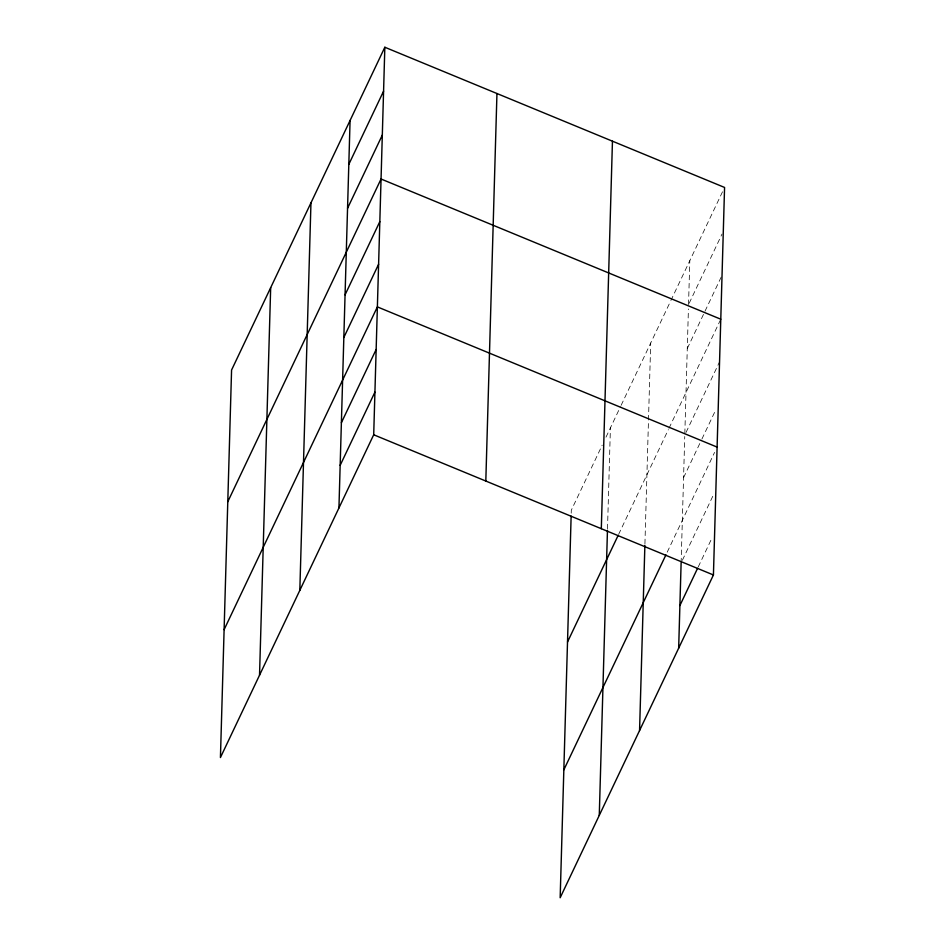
<?xml version="1.0" encoding="UTF-8"?>
<svg xmlns="http://www.w3.org/2000/svg" width="945" height="945" viewBox="0 0 945 945"><rect width="100%" height="100%" fill="white"/><g stroke="black" fill="none" stroke-linecap="round" stroke-linejoin="round"><path stroke-width="0.71" stroke-dasharray="4.72 3.54" d="M571.217 513.159L571.3 510.229L602.213 445.142M607.505 528.893L610.411 427.872M644.927 543.859L650.703 343.023M681.121 562.925L684.747 436.519M684.83 433.578L688.421 308.98M688.539 304.585L689.803 260.666M605.993 437.169L620.487 406.657M621.113 405.334L670.253 301.845M670.879 300.51L723.941 188.776M689.177 303.25L722.039 234.029M687.287 348.504L722.051 275.29M618.585 534.445L668.363 429.621M668.989 428.286L720.787 319.209M686.058 432.385L719.558 361.829M683.566 477.674L701.261 440.405M701.899 439.071L715.802 409.787M667.205 552.187L714.574 452.407M682.384 560.267L713.357 495.038M698.225 566.953L712.128 537.67"/><path stroke-width="1.42" d="M259.532 675.191L270.672 287.67M299.825 590.341L310.964 202.821M338.936 507.985L350.075 120.464M384.839 47.25L231.572 370.027L220.433 757.547L373.7 434.771L384.839 47.25L724.567 187.453L713.428 574.973L560.161 897.75L571.134 516.088M485.813 481.04L496.952 93.52M601.315 528.704L612.454 141.183M599.272 815.393L607.458 530.346M639.564 730.544L644.88 545.336M678.664 648.187L681.121 562.925M348.811 164.383L383.575 91.169M347.547 208.302L382.312 135.088M227.78 501.783L381.048 179.007L720.787 319.209M345.055 294.852L379.819 221.638M343.838 337.471L378.602 264.257M224.107 629.665L377.374 306.889L717.101 447.091M341.381 422.734L376.145 349.52M340.153 465.353L374.917 392.14M567.52 641.986L617.959 535.768M563.834 769.868L665.941 554.845M679.892 605.556L697.587 568.288M373.7 434.771L713.428 574.973"/></g></svg>
